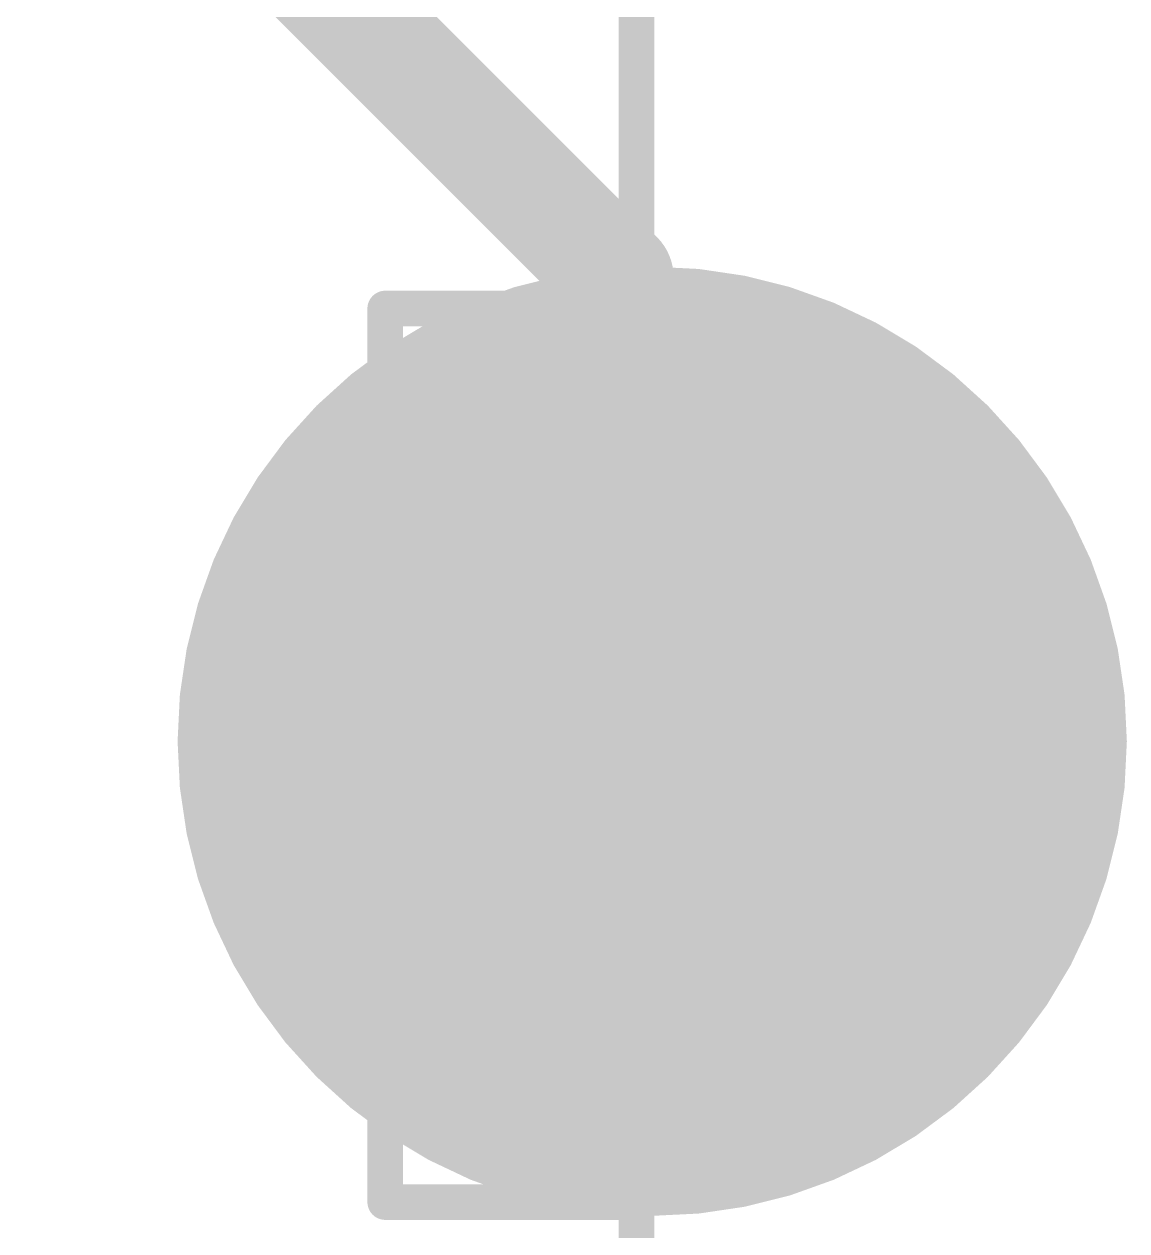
# Model space of a CAD drawing. Extents: x -2.3 to 30.4, y 0 to 24.1.
# Drawn here: x 13.132 to 17.056, y 4.353 to 8.648 of the extents above; entities that cross this region are included whole.
import ezdxf

# ---------------------------------------------------------------- set-up
doc = ezdxf.new("R2010")
doc.units = 0
for name, color, linetype in [('16', 132, 'CONTINUOUS'), ('17', 110, 'CONTINUOUS'), ('21', 253, 'CONTINUOUS'), ('29', 253, 'CONTINUOUS'), ('30', 253, 'CONTINUOUS')]:
    doc.layers.add(name, color=color, linetype=linetype)

# ---------------------------------------------------------------- blocks, each defined once
blk = doc.blocks.new('ROUNDP')
at = {"const_width": 0.5}
blk.add_lwpolyline([(0, -0.25, 1), (0, 0.25, 1), (0, -0.25)], format="xyb", dxfattribs=at)

msp = doc.modelspace()

# ---------------------------------------------------------------- linework, layer by layer
at = {"layer": '16', "const_width": 0.4064}
for points in [[(15.24, 7.747), (13.335, 9.652)], [(15.24, 6.096), (15.24, 7.747)], [(15.367, 6.096), (15.24, 6.096)]]:
    msp.add_lwpolyline(points, dxfattribs=at)
at = {"layer": '16', "const_width": 0.2032}
for points in [[(15.3416, 7.747, 1), (15.1384, 7.747)], [(15.1682, 7.6752, 1), (15.3118, 7.8188)], [(15.24, 6.1976, 1), (15.24, 5.9944)], [(15.367, 5.9944, 1), (15.367, 6.1976)], [(15.1384, 6.096, 1), (15.3416, 6.096)]]:
    msp.add_lwpolyline(points, format="xyb", dxfattribs=at)
at = {"layer": '21', "const_width": 0.127}
for points in [[(15.311, 9.922), (15.311, 7.636)], [(15.311, 7.636), (14.417, 7.636)], [(14.417, 7.636), (14.417, 4.456)], [(14.417, 4.456), (15.311, 4.456)], [(15.311, 4.456), (15.311, 0.46)]]:
    msp.add_lwpolyline(points, dxfattribs=at)
at = {"layer": '21', "const_width": 0.0635}
for points in [[(14.4488, 7.636, 1), (14.3852, 7.636)], [(14.417, 7.6677, 1), (14.417, 7.6043)], [(15.311, 7.6043, 1), (15.311, 7.6677)], [(15.2792, 7.636, 1), (15.3428, 7.636)], [(14.417, 4.4878, 1), (14.417, 4.4243)], [(15.3428, 4.456, 1), (15.2792, 4.456)], [(15.311, 4.4243, 1), (15.311, 4.4878)], [(14.3852, 4.456, 1), (14.4488, 4.456)]]:
    msp.add_lwpolyline(points, format="xyb", dxfattribs=at)

# ---------------------------------------------------------------- block references
at = {"layer": '17', "xscale": 3.175, "yscale": 3.175, "rotation": 180}
msp.add_blockref('ROUNDP', (15.367, 6.096), dxfattribs=at)
msp.add_blockref('ROUNDP', (15.367, 6.096), dxfattribs=at)
at = {"layer": '29', "xscale": 3.3782, "yscale": 3.3782, "rotation": 180}
msp.add_blockref('ROUNDP', (15.367, 6.096), dxfattribs=at)
at = {"layer": '30', "xscale": 3.3782, "yscale": 3.3782, "rotation": 180}
msp.add_blockref('ROUNDP', (15.367, 6.096), dxfattribs=at)

doc.saveas('drawing.dxf')
